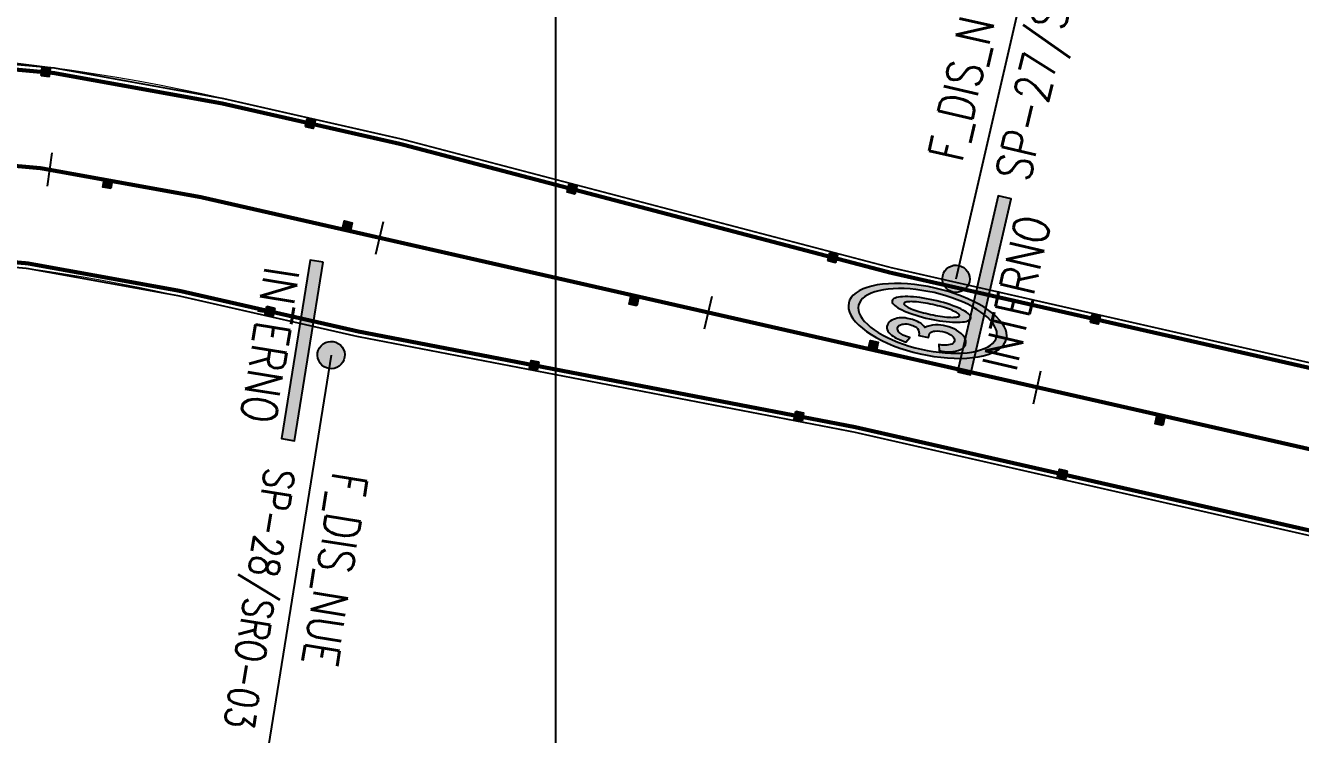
# Model space of a CAD drawing. Header units: metres. Extents: x 5050567 to 5051779, y 2427177 to 2427777.
# Drawn here: x 5051584.27 to 5051622.09, y 2427657.09 to 2427678.12 of the extents above; entities that cross this region are included whole.
import ezdxf
from ezdxf.enums import TextEntityAlignment as Align

# ---------------------------------------------------------------- set-up
doc = ezdxf.new("R2010")
doc.units = ezdxf.units.M
for name, color, linetype in [('C-ROAD-EJE PROYECTADO', 1, 'Continuous'), ('CVD-ALI-STA-MIN-CD', 7, 'Continuous'), ('GEN-COORD-IMPAR', 8, 'Continuous'), ('SEN_BASE_SEN', 7, 'Continuous'), ('Sen_Horizontal', 250, 'Continuous'), ('TACHAS', 7, 'Continuous')]:
    doc.layers.add(name, color=color, linetype=linetype)
doc.layers.add('SEN_BASE_DEM', color=7, linetype='Continuous', lineweight=13, true_color=0xffffff)
doc.styles.add('TEXTO_ACCION_FASE', font='romans.shx', dxfattribs={"width": 0.8})
doc.styles.add('TEXTO_SI-26', font='ARIALNB.TTF', dxfattribs={"width": 1.3, "height": 1})

# ---------------------------------------------------------------- blocks, each defined once
blk = doc.blocks.new('THA')
at = {"layer": 'TACHAS'}
h = blk.add_hatch(color=50, dxfattribs=at)
h.paths.add_polyline_path([(-0.1179750001450657, 0.1069721472224501), (-0.1179750001450657, -0.1289778528960142), (0.1179749999733985, -0.1289778528960142), (0.1179750000898139, 0.1069721472224501), (0.0363000000667171, 0.0959692944081781), (0.0362999999503018, -0.095969294453198), (-0.0363000001219689, -0.095969294453198), (-0.0363000000055536, 0.0959692944081781)])
h.paths.add_polyline_path([(-0.0417450000226154, 0.0912086318487582), (-0.0417450001390307, -0.0073574902714881), (-0.1125300001280038, -0.0073574902714881), (-0.1125300001280038, 0.1007444374038187)], flags=16)
h.paths.add_polyline_path([(0.041745000083779, 0.0912086318487582), (0.112530000072752, 0.1007444374038187), (0.112530000072752, -0.0073328970690909), (0.0417450000837789, 0.0022029087188002)], flags=16)
h.paths.add_polyline_path([(-0.0417450001390307, -0.01280249028855), (-0.0417450001390307, -0.092297000833014), (-0.1125300001280038, -0.1209044179638568), (-0.1125300001280038, -0.01280249028855)], flags=16)
h.paths.add_polyline_path([(0.0417450000837789, -0.003291277703056), (0.112530000072752, -0.0128270832581166), (0.1125299999563367, -0.1209044179638568), (0.0417449999673636, -0.092297000833014)], flags=16)
for color, points in [(50, [(0.0363000000667171, 0.0959692944081781), (0.1179750000898139, 0.1069721472224501), (-0.1179750001450657, 0.1069721472224501), (-0.0363000000055536, 0.0959692944081781)]), (40, [(-0.1125300001280038, -0.0073574902714881), (-0.0417450001390307, -0.0073574902714881), (-0.0417450000226154, 0.0912086318487582), (-0.1125300001280038, 0.1007444374038187)]), (40, [(0.0417450000837789, 0.0912086318487582), (0.0417450000837789, 0.0035160884501693), (0.0438265085687772, 0.0019224981704936), (0.112530000072752, -0.0073328970690909), (0.112530000072752, 0.1007444374038187)]), (40, [(-0.0417450001390307, -0.01280249028855), (-0.1125300001280038, -0.01280249028855), (-0.1125300001280038, -0.1209044179638568), (-0.0417450001390307, -0.092297000833014)]), (40, [(0.0417450000837789, -0.003291277703056), (0.0417449999673636, -0.092297000833014), (0.1125299999563367, -0.1209044179638568), (0.112530000072752, -0.0128270832581166)])]:
    blk.add_hatch(color=color, dxfattribs=at).paths.add_polyline_path(points)
blk.add_hatch(color=50, dxfattribs=at).paths.add_polyline_path([(-0.0363000000055536, 0.0959692944081781), (-0.0363000001219689, -0.095969294453198), (0.0362999999503018, -0.095969294453198), (0.0363000000667171, 0.0959692944081781)], flags=17)
at = {"layer": 'TACHAS', "color": 7, "lineweight": 0, "ltscale": 10}
blk.add_line((0.0417450000837789, 0.0035160884501693), (0.0438265088320122, 0.0019224979689625), dxfattribs=at)
at = {"layer": 'TACHAS', "color": 18, "lineweight": 0, "true_color": 0x000000, "const_width": 0.0004}
for points in [[(-0.1179750001450657, -0.1289778528960142), (0.1179749999733985, -0.1289778528960142), (0.1179750000898139, 0.1069721472224501), (-0.1179750001450657, 0.1069721472224501)], [(0.0363000000667171, 0.0959692944081781), (-0.0363000000055536, 0.0959692944081781), (-0.0363000001219689, -0.095969294453198), (0.0362999999503018, -0.095969294453198)], [(0.0417449999673636, -0.092297000833014), (0.1125299999563367, -0.1209044179638568), (0.112530000072752, -0.0128270832581166), (0.0417450000837789, -0.003291277703056)]]:
    blk.add_lwpolyline(points, close=True, dxfattribs=at)
for points in [[(-0.1179750001450657, 0.1069721472224501), (-0.0363000000055536, 0.0959692944081781)], [(-0.0417450000226154, 0.0912086318487582), (-0.0417450001390307, -0.0073574902714881), (-0.1125300001280038, -0.0073574902714881)], [(0.1179750000898139, 0.1069721472224501), (0.0363000000667171, 0.0959692944081781)], [(0.112530000072752, -0.0073328970690909), (0.112530000072752, 0.1007444374038187), (0.0417450000837789, 0.0912086318487582), (0.0417450000837789, 0.0022029087188002), (0.112530000072752, -0.0073328970690909)], [(-0.1179750001450657, -0.1289778528960142), (-0.0363000001219689, -0.095969294453198)], [(-0.1125300001280038, -0.1209044179638568), (-0.1125300001280038, -0.01280249028855), (-0.0417450001390307, -0.01280249028855), (-0.0417450001390307, -0.092297000833014)], [(-0.1125300001280038, -0.1209044179638568), (-0.0417450001390307, -0.092297000833014)], [(0.1179749999733985, -0.1289778528960142), (0.0362999999503018, -0.095969294453198)]]:
    blk.add_lwpolyline(points, dxfattribs=at)
at = {"layer": 'TACHAS', "color": 7, "true_color": 0xffffff}
blk.add_lwpolyline([(0.1179749999733985, -0.1289778528960142), (-0.1179750001450657, -0.1289778528960142), (-0.1179750001450657, 0.1069721472224501), (0.1179750000898139, 0.1069721472224501)], close=True, dxfattribs=at)
at = {"layer": 'TACHAS', "color": 18, "lineweight": 0, "true_color": 0x000000}
blk.add_lwpolyline([(-0.1125300001280038, 0.1007444374038187, 0.0004, 0.0004, 0), (-0.0417450000226154, 0.0912086318487582, 0.0001815000000002, 0.0001815000000002, 0)], format="xyseb", dxfattribs=at)
blk = doc.blocks.new('th-')
at = {"layer": 'TACHAS', "true_color": 0xffffff}
h = blk.add_hatch(color=7, dxfattribs=at)
h.dxf.hatch_style = 1
h.paths.add_polyline_path([(0, -0.1179750000592321), (-0.2359500001184642, -0.1179750000592321), (-0.2359500001184642, 0.1179750000592321), (1.164153e-10, 0.1179750000592321)])
at = {"layer": 'TACHAS'}
for points in [[(-0.0054449999006465, 0.1117472902406007), (-0.0762299998896197, 0.1022114846855402), (-0.0762299998896197, 0.0145189412869513), (-0.0741484914046214, 0.0129253510072757), (-0.0054449999006465, 0.0036699557676911)], [(-0.0054449999006465, -0.0018242304213345), (-0.0762299998896197, 0.007711575133726), (-0.076230000006035, -0.081294147996232), (-0.0054450000170618, -0.1099015651270747)]]:
    blk.add_hatch(color=1, dxfattribs=at).paths.add_polyline_path(points)
at = {"layer": 'TACHAS', "color": 7, "lineweight": 0, "ltscale": 10}
blk.add_line((-0.0762299998896197, 0.0145189412869513), (-0.0741484911413863, 0.0129253508057445), dxfattribs=at)
at = {"layer": 'TACHAS', "color": 18, "lineweight": 5, "true_color": 0x000000, "const_width": 0.0004}
for points in [[(-0.2359500001184642, -0.1179750000592321), (0, -0.1179750000592321), (1.164153e-10, 0.1179750000592321), (-0.2359500001184642, 0.1179750000592321)], [(-0.0816749999066815, 0.1069721472449601), (-0.1542749999789521, 0.1069721472449601), (-0.1542750000953674, -0.084966441616416), (-0.0816750000230968, -0.084966441616416)], [(-0.076230000006035, -0.0812941479962319), (-0.0054450000170618, -0.1099015651270747), (-0.0054449999006465, -0.0018242304213345), (-0.0762299998896197, 0.007711575133726)]]:
    blk.add_lwpolyline(points, close=True, dxfattribs=at)
at = {"layer": 'TACHAS', "color": 18, "lineweight": 5, "true_color": 0x000000}
for points, const_width in [([(-0.2359500001184642, 0.1179750000592321), (-0.1542749999789521, 0.1069721472449601)], 0.0004), ([(-0.1597199999960139, 0.1022114846855402), (-0.1597200001124293, 0.0036453625652939), (-0.2305050001014024, 0.0036453625652939)], 0.0004), ([(-0.2305050001014024, 0.1117472902406007), (-0.2305050001014024, 0.0036453625652939)], 0.0001815000000002), ([(1.164153e-10, 0.1179750000592321), (-0.0816749999066815, 0.1069721472449601)], 0.0004), ([(-0.0054449999006465, 0.0036699557676911), (-0.0054449999006465, 0.1117472902406007), (-0.0762299998896197, 0.1022114846855402), (-0.0762299998896197, 0.0132057615555823), (-0.0054449999006465, 0.0036699557676911)], 0.0004), ([(-0.2305050001014024, -0.1099015651270747), (-0.2305050001014024, -0.0017996374517679), (-0.1597200001124293, -0.0017996374517679), (-0.1597200001124293, -0.0812941479962319)], 0.0004), ([(-0.2305050001014024, -0.1099015651270747), (-0.1597200001124293, -0.0812941479962319)], 0.0004), ([(0, -0.1179750000592321), (-0.0816750000230968, -0.084966441616416)], 0.0004)]:
    blk.add_lwpolyline(points, dxfattribs=dict(at, const_width=const_width))
at = {"layer": 'TACHAS', "color": 18, "lineweight": 30, "true_color": 0x000000}
blk.add_lwpolyline([(0, -0.1179750000592321), (-0.2359500001184642, -0.1179750000592321), (-0.2359500001184642, 0.1179750000592321), (1.164153e-10, 0.1179750000592321)], close=True, dxfattribs=at)
at = {"layer": 'TACHAS', "color": 18, "lineweight": 5, "true_color": 0x000000}
for points in [[(-0.2305050001014024, 0.1117472902406007, 0.0004, 0.0004, 0), (-0.1597199999960139, 0.1022114846855402, 0.0001815000000002, 0.0001815000000002, 0)], [(-0.2359500001184642, -0.1179750000592321, 0.0004, 0.0004, 0), (-0.1542750000953674, -0.084966441616416, 0.0001815000000002, 0.0001815000000002, 0)]]:
    blk.add_lwpolyline(points, format="xyseb", dxfattribs=at)
blk = doc.blocks.new('*U67')
at = {"layer": 'Sen_Horizontal', "true_color": 0xffffff}
h = blk.add_hatch(color=7, dxfattribs=at)
h.dxf.hatch_style = 1
edge = h.paths.add_edge_path()
edge.add_ellipse((115.883656545369, -301.3656557814461), major_axis=(0, 2.399999999999977), ratio=0.4166666666666706, start_angle=0, end_angle=360)
edge = h.paths.add_edge_path(flags=16)
edge.add_ellipse((115.883656545369, -301.3656557814461), major_axis=(0, 2.100000000000022), ratio=0.4095238095237982, start_angle=0, end_angle=360)
h = blk.add_hatch(color=7, dxfattribs=at)
h.dxf.hatch_style = 1
h.paths.add_polyline_path([(115.326610337275, -300.2787788766307, 0.1304380386444119), (115.1575215163289, -300.674321567046), (115.1279732190547, -300.8772935919123), (115.2906352200484, -300.963053523807, -0.0995941269411973), (115.3362002995551, -300.6846110499875, -0.1654808077083907), (115.4022238938219, -300.5753056284356, -0.4630844122529336), (115.5954655730358, -300.6080656970641, -0.1961243577228935), (115.6498161601242, -300.9721933483789, -0.1348249006920219), (115.5949495363675, -301.1274664689409, -0.2076344270771399), (115.4062794752777, -301.2062761468996), (115.4073190442964, -301.502590259829), (115.5294266861349, -301.5021618653961, -0.1827477430672564), (115.6386737794383, -301.6428261482924, -0.0908645176142355), (115.6741160207803, -301.9428069248915, -0.1173465916652009), (115.5911161708269, -302.2137570911007, -0.5701810641973557), (115.3736116560859, -302.214520169681, -0.1400714448931332), (115.2750029105032, -301.8431864243766), (115.1053847029019, -301.8971510685096, 0.1579208701800847), (115.273455374769, -302.5085577284006, 0.4620481308229889), (115.6383066087823, -302.5538918963518, 0.1968332482562908), (115.8502365984254, -301.9381679379568, 0.174043998760541), (115.6788814633101, -301.3246385188111, 0.0869028663002526), (115.7691164866139, -301.185064177475, 0.1048172244639099), (115.8225656771237, -300.7592872175171, 0.1854274815991196), (115.6664588524506, -300.3232482455256, 0.4379855150873656)])
h.paths.add_polyline_path([(116.1137581114091, -300.3173709290172), (116.0919503723572, -300.3657109925679), (116.071272685538, -300.4219340300576), (116.0518824206336, -300.485612150223), (116.0339271492686, -300.5562607241195), (116.0175435218995, -300.6333420734409), (116.0028562278231, -300.716269562576), (115.9899770462158, -300.8044120632595), (115.9790039954267, -300.8970987578393), (115.9700205869975, -300.9936242446038), (115.9630951900911, -301.0932539063151), (115.9582805111594, -301.1952295010896), (115.955613192816, -301.2987749330764), (115.9551135349646, -301.4031021590156), (115.9567853403028, -301.5074171857236), (115.9606158853827, -301.6109261128596), (115.9665760174431, -301.712841174988), (115.9746203762803, -301.8123867369479), (115.9846877394665, -301.9088051969057), (115.9967014882883, -302.0013627521617), (116.0105701908638, -302.089354983833), (116.026188297992, -302.1721122179051), (116.0434369464468, -302.2490046218568), (116.0621848635991, -302.319446998065), (116.0822893664787, -302.3829032375124), (116.1035974476791, -302.4388903999011), (116.1259469398365, -302.486982389119), (116.1491677498208, -302.5268131960899), (116.1730831532462, -302.5580796843219), (116.1975111394528, -302.5805438969603), (116.2222657967151, -302.594034867783), (116.2471587271442, -302.5984499223555), (116.2720004805088, -302.5937554594471), (116.296601996066, -302.5799872067546), (116.3207760414276, -302.5572499489949), (116.3443386375114, -302.5257167304287), (116.3671104587344, -302.4856275378893), (116.3889181977862, -302.4372874743386), (116.4095958846054, -302.3810644368489), (116.4289861495098, -302.3173863166835), (116.4469414208748, -302.246737742787), (116.4633250482439, -302.1696563934656), (116.4780123423203, -302.0867289043305), (116.4908915239276, -301.998586403647), (116.5018645747167, -301.9058997090672), (116.5108479831459, -301.8093742223027), (116.5177733800523, -301.7097445605914), (116.5225880589841, -301.6077689658169), (116.5252553773274, -301.5042235338301), (116.5257550351788, -301.3998963078909), (116.5240832298406, -301.2955812811829), (116.5202526847607, -301.1920723540469), (116.5142925527003, -301.0901572919185), (116.5062481938631, -300.9906117299586), (116.4961808306769, -300.8941932700009), (116.4841670818551, -300.8016357147448), (116.4702983792796, -300.7136434830735), (116.4546802721514, -300.6308862490014), (116.4374316236966, -300.5539938450497), (116.4186837065443, -300.4835514688415), (116.3985792036648, -300.4200952293941), (116.3772711224643, -300.3641080670054), (116.3549216303068, -300.3160160777875), (116.3317008203227, -300.2761852708167), (116.3077854168972, -300.2449187825846), (116.2833574306906, -300.2224545699462), (116.2586027734284, -300.2089635991235), (116.2337098429992, -300.204548544551), (116.2088680896346, -300.2092430074595), (116.1842665740774, -300.2230112601519), (116.1600925287158, -300.2457485179116), (116.136529932632, -300.2772817364778)])
h.paths.add_polyline_path([(116.2536937165496, -300.5696502777649), (116.2795050360498, -300.6013640982339), (116.2979614317959, -300.6435112139655), (116.3098122324642, -300.6773939957416), (116.3211350250611, -300.7168393449116), (116.3318436362984, -300.7615470585506), (116.3418565671785, -300.8111768839624), (116.3510976132512, -300.8653511082084), (116.3594964445761, -300.9236574327311), (116.3669891409755, -300.9856521111941), (116.3735186785055, -301.0508633266611), (116.379035363443, -301.1187947824069), (116.3834972104845, -301.1889294790349), (116.3868702622798, -301.2607336491555), (116.3891288478679, -301.3336608196774), (116.3902557780492, -301.4071559707982), (116.3902424762042, -301.4806597600405), (116.3890890435679, -301.5536127791852), (116.3868042584591, -301.6254598117066), (116.3834055094727, -301.6956540583044), (116.3789186631398, -301.7636612983779), (116.3733778670708, -301.8289639557662), (116.3668252900692, -301.8910650378157), (116.3593108012027, -301.9494919177942), (116.3508915902688, -302.0037999318661), (116.3416317325462, -302.0535757632522), (116.331601701144, -302.0984405878203), (116.3154954136911, -302.1579347982472), (116.291726014864, -302.2145333017355), (116.2600054520336, -302.254736811616), (116.2271748535938, -302.2469316864524), (116.2013635340936, -302.2152178659833), (116.1829071383475, -302.1730707502517), (116.1710563376792, -302.1391879684756), (116.1597335450823, -302.0997426193056), (116.149024933845, -302.0550349056666), (116.1390120029649, -302.0054050802548), (116.1297709568922, -301.9512308560088), (116.1213721255673, -301.8929245314862), (116.1138794291679, -301.8309298530231), (116.1073498916379, -301.7657186375561), (116.1018332067004, -301.6977871818103), (116.0973713596589, -301.6276524851824), (116.0939983078636, -301.5558483150618), (116.0917397222755, -301.4829211445399), (116.0906127920942, -301.4094259934191), (116.0906260939392, -301.3359222041767), (116.0917795265756, -301.2629691850321), (116.0940643116843, -301.1911221525106), (116.0974630606707, -301.1209279059128), (116.1019499070036, -301.0529206658393), (116.1074907030726, -300.987618008451), (116.1140432800742, -300.9255169264016), (116.1215577689407, -300.8670900464231), (116.1299769798746, -300.8127820323512), (116.1392368375972, -300.763006200965), (116.1492668689994, -300.7181413763969), (116.1653731564523, -300.65864716597), (116.1891425552794, -300.6020486624817), (116.2208631181098, -300.5618451526013)], flags=16)
at = {"layer": 'Sen_Horizontal', "color": 18, "true_color": 0x000000}
for points in [[(115.883656545369, -298.9656557814461), (115.7965008026213, -298.9747885060259), (115.7100083677021, -299.0021171742169), (115.6248375002665, -299.0474337983524), (115.5416364020433, -299.1103934915599), (115.4610382836283, -299.1905170925581), (115.383656545369, -299.2871948123635), (115.3100801090179, -299.3996908751526), (115.2408689356825, -299.5271491179606), (115.1765497641825, -299.6685995065984), (115.11761210225, -299.8229655181985), (115.06450450108, -299.9890723342036), (115.0176311415846, -300.1656557814461), (114.9773487583323, -300.3513719532684), (114.9439639245831, -300.5448074374645), (114.9177307190799, -300.7444900732), (114.8988487923568, -300.9489001550455), (114.8874618472772, -301.1564819988517), (114.883656545369, -301.3656557814461), (114.8874618472772, -301.5748295640405), (114.8988487923568, -301.7824114078467), (114.9177307190799, -301.9868214896921), (114.9439639245831, -302.1865041254277), (114.9773487583323, -302.3799396096237), (115.0176311415846, -302.5656557814461), (115.06450450108, -302.7422392286886), (115.11761210225, -302.9083460446937), (115.1765497641825, -303.0627120562938), (115.2408689356825, -303.2041624449316), (115.3100801090179, -303.3316206877397), (115.383656545369, -303.4441167505288), (115.4610382836283, -303.5407944703341), (115.5416364020433, -303.6209180713322), (115.6248375002665, -303.6838777645398), (115.7100083677021, -303.7291943886753), (115.7965008026213, -303.7565230568663), (115.883656545369, -303.7656557814461), (115.9708122881166, -303.7565230568663), (116.0573047230359, -303.7291943886753), (116.1424755904715, -303.6838777645398), (116.2256766886947, -303.6209180713322), (116.3062748071097, -303.5407944703341), (116.383656545369, -303.4441167505288), (116.45723298172, -303.3316206877397), (116.5264441550555, -303.2041624449316), (116.5907633265556, -303.0627120562938), (116.649700988488, -302.9083460446937), (116.702808589658, -302.7422392286886), (116.7496819491534, -302.5656557814461), (116.7899643324056, -302.3799396096237), (116.8233491661549, -302.1865041254277), (116.8495823716581, -301.9868214896921), (116.8684642983812, -301.7824114078467), (116.8798512434607, -301.5748295640405), (116.883656545369, -301.3656557814461), (116.8798512434607, -301.1564819988517), (116.8684642983812, -300.9489001550455), (116.8495823716581, -300.7444900732), (116.8233491661549, -300.5448074374645), (116.7899643324056, -300.3513719532684), (116.7496819491534, -300.1656557814461), (116.702808589658, -299.9890723342036), (116.649700988488, -299.8229655181985), (116.5907633265556, -299.6685995065984), (116.5264441550555, -299.5271491179606), (116.45723298172, -299.3996908751526), (116.383656545369, -299.2871948123635), (116.3062748071097, -299.1905170925581), (116.2256766886947, -299.1103934915599), (116.1424755904715, -299.0474337983524), (116.0573047230359, -299.0021171742169), (115.9708122881166, -298.9747885060259), (115.883656545369, -298.9656557814461)], [(115.883656545369, -299.2656557814461), (115.808702606606, -299.2736469154534), (115.7343191125754, -299.2975595001204), (115.6610721665808, -299.337211546239), (115.5895192221089, -299.3923012777957), (115.520204840272, -299.4624094286691), (115.453656545369, -299.5470024334987), (115.3903808101071, -299.6454364884392), (115.3308592010386, -299.7569624508962), (115.2755447135486, -299.8807315409544), (115.2248583242867, -300.0158018011044), (115.1791857872805, -300.1611452651089), (115.1388746981144, -300.3156557814461), (115.1042318485175, -300.4781574317906), (115.0755208914931, -300.6474134804622), (115.0529603347604, -300.8221357867308), (115.0367218777785, -301.0009946083455), (115.0269291050101, -301.182628721676), (115.023656545369, -301.3656557814461), (115.0269291050101, -301.5486828412162), (115.0367218777785, -301.7303169545467), (115.0529603347604, -301.9091757761614), (115.0755208914931, -302.08389808243), (115.1042318485175, -302.2531541311015), (115.1388746981144, -302.4156557814461), (115.1791857872805, -302.5701662977833), (115.2248583242867, -302.7155097617878), (115.2755447135486, -302.8505800219378), (115.3308592010386, -302.974349111996), (115.3903808101071, -303.085875074453), (115.453656545369, -303.1843091293934), (115.520204840272, -303.2689021342231), (115.5895192221089, -303.3390102850966), (115.6610721665808, -303.3941000166532), (115.7343191125754, -303.4337520627718), (115.808702606606, -303.4576646474388), (115.883656545369, -303.4656557814461), (115.958610484132, -303.4576646474388), (116.0329939781626, -303.4337520627718), (116.1062409241572, -303.3941000166532), (116.1777938686291, -303.3390102850966), (116.247108250466, -303.2689021342231), (116.313656545369, -303.1843091293934), (116.3769322806309, -303.085875074453), (116.4364538896994, -302.974349111996), (116.4917683771894, -302.8505800219378), (116.5424547664513, -302.7155097617878), (116.5881273034575, -302.5701662977833), (116.6284383926236, -302.4156557814461), (116.6630812422205, -302.2531541311015), (116.6917921992449, -302.08389808243), (116.7143527559776, -301.9091757761614), (116.7305912129595, -301.7303169545467), (116.7403839857279, -301.5486828412162), (116.743656545369, -301.3656557814461), (116.7403839857279, -301.182628721676), (116.7305912129595, -301.0009946083455), (116.7143527559776, -300.8221357867308), (116.6917921992449, -300.6474134804622), (116.6630812422205, -300.4781574317906), (116.6284383926236, -300.3156557814461), (116.5881273034575, -300.1611452651089), (116.5424547664513, -300.0158018011044), (116.4917683771894, -299.8807315409544), (116.4364538896994, -299.7569624508962), (116.3769322806309, -299.6454364884392), (116.313656545369, -299.5470024334987), (116.247108250466, -299.4624094286691), (116.1777938686291, -299.3923012777957), (116.1062409241572, -299.337211546239), (116.0329939781626, -299.2975595001204), (115.958610484132, -299.2736469154534), (115.883656545369, -299.2656557814461)], [(116.2337098429992, -300.204548544551), (116.2088680896346, -300.2092430074595), (116.1842665740774, -300.2230112601519), (116.1600925287158, -300.2457485179116), (116.136529932632, -300.2772817364778), (116.1137581114091, -300.3173709290172), (116.0919503723572, -300.3657109925679), (116.071272685538, -300.4219340300576), (116.0518824206336, -300.485612150223), (116.0339271492686, -300.5562607241195), (116.0175435218995, -300.6333420734409), (116.0028562278231, -300.716269562576), (115.9899770462158, -300.8044120632595), (115.9790039954267, -300.8970987578393), (115.9700205869975, -300.9936242446038), (115.9630951900911, -301.0932539063151), (115.9582805111594, -301.1952295010896), (115.955613192816, -301.2987749330764), (115.9551135349646, -301.4031021590156), (115.9567853403028, -301.5074171857236), (115.9606158853827, -301.6109261128596), (115.9665760174431, -301.712841174988), (115.9746203762803, -301.8123867369479), (115.9846877394665, -301.9088051969057), (115.9967014882883, -302.0013627521617), (116.0105701908638, -302.089354983833), (116.026188297992, -302.1721122179051), (116.0434369464468, -302.2490046218568), (116.0621848635991, -302.319446998065), (116.0822893664787, -302.3829032375124), (116.1035974476791, -302.4388903999011), (116.1259469398365, -302.486982389119), (116.1491677498208, -302.5268131960899), (116.1730831532462, -302.5580796843219), (116.1975111394528, -302.5805438969603), (116.2222657967151, -302.594034867783), (116.2471587271442, -302.5984499223555), (116.2720004805088, -302.5937554594471), (116.296601996066, -302.5799872067546), (116.3207760414276, -302.5572499489949), (116.3443386375114, -302.5257167304287), (116.3671104587344, -302.4856275378893), (116.3889181977862, -302.4372874743386), (116.4095958846054, -302.3810644368489), (116.4289861495098, -302.3173863166835), (116.4469414208748, -302.246737742787), (116.4633250482439, -302.1696563934656), (116.4780123423203, -302.0867289043305), (116.4908915239276, -301.998586403647), (116.5018645747167, -301.9058997090672), (116.5108479831459, -301.8093742223027), (116.5177733800523, -301.7097445605914), (116.5225880589841, -301.6077689658169), (116.5252553773274, -301.5042235338301), (116.5257550351788, -301.3998963078909), (116.5240832298406, -301.2955812811829), (116.5202526847607, -301.1920723540469), (116.5142925527003, -301.0901572919185), (116.5062481938631, -300.9906117299586), (116.4961808306769, -300.8941932700009), (116.4841670818551, -300.8016357147448), (116.4702983792796, -300.7136434830735), (116.4546802721514, -300.6308862490014), (116.4374316236966, -300.5539938450497), (116.4186837065443, -300.4835514688415), (116.3985792036648, -300.4200952293941), (116.3772711224643, -300.3641080670054), (116.3549216303068, -300.3160160777875), (116.3317008203227, -300.2761852708167), (116.3077854168972, -300.2449187825846), (116.2833574306906, -300.2224545699462), (116.2586027734284, -300.2089635991235), (116.2337098429992, -300.204548544551)], [(116.2340455589764, -300.5649791375365), (116.221012066508, -300.5682871164617), (116.2081263888502, -300.5779880320126), (116.1954865937908, -300.5940080543645), (116.1831888778023, -300.6162252614739), (116.1713268339287, -300.6444705669797), (116.1599907394867, -300.678529007052), (116.1492668689994, -300.7181413763969), (116.1392368375972, -300.763006200965), (116.1299769798746, -300.8127820323512), (116.1215577689407, -300.8670900464231), (116.1140432800742, -300.9255169264016), (116.1074907030726, -300.987618008451), (116.1019499070036, -301.0529206658393), (116.0974630606707, -301.1209279059128), (116.0940643116843, -301.1911221525106), (116.0917795265756, -301.2629691850321), (116.0906260939392, -301.3359222041767), (116.0906127920942, -301.4094259934191), (116.0917397222755, -301.4829211445399), (116.0939983078636, -301.5558483150618), (116.0973713596589, -301.6276524851824), (116.1018332067004, -301.6977871818103), (116.1073498916379, -301.7657186375561), (116.1138794291679, -301.8309298530231), (116.1213721255673, -301.8929245314862), (116.1297709568922, -301.9512308560088), (116.1390120029649, -302.0054050802548), (116.149024933845, -302.0550349056666), (116.1597335450823, -302.0997426193056), (116.1710563376792, -302.1391879684756), (116.1829071383475, -302.1730707502517), (116.1951957553382, -302.2011330962055), (116.207828664856, -302.2231614349398), (116.2207097228314, -302.2389881174959), (116.2337408966353, -302.2484926932632), (116.246823011167, -302.2516028266807), (116.2598565036354, -302.2482948477555), (116.2727421812932, -302.2385939322046), (116.2853819763526, -302.2225739098527), (116.2976796923411, -302.2003567027433), (116.3095417362148, -302.1721113972375), (116.3208778306567, -302.1380529571652), (116.331601701144, -302.0984405878203), (116.3416317325462, -302.0535757632522), (116.3508915902688, -302.0037999318661), (116.3593108012027, -301.9494919177942), (116.3668252900692, -301.8910650378157), (116.3733778670708, -301.8289639557662), (116.3789186631398, -301.7636612983779), (116.3834055094727, -301.6956540583044), (116.3868042584591, -301.6254598117066), (116.3890890435679, -301.5536127791852), (116.3902424762042, -301.4806597600405), (116.3902557780492, -301.4071559707982), (116.3891288478679, -301.3336608196774), (116.3868702622798, -301.2607336491555), (116.3834972104845, -301.1889294790349), (116.379035363443, -301.1187947824069), (116.3735186785055, -301.0508633266611), (116.3669891409755, -300.9856521111941), (116.3594964445761, -300.9236574327311), (116.3510976132512, -300.8653511082084), (116.3418565671785, -300.8111768839624), (116.3318436362984, -300.7615470585506), (116.3211350250611, -300.7168393449116), (116.3098122324642, -300.6773939957416), (116.2979614317959, -300.6435112139655), (116.2856728148052, -300.6154488680118), (116.2730399052874, -300.5934205292774), (116.260158847312, -300.5775938467214), (116.2471276735081, -300.568089270954), (116.2340455589764, -300.5649791375365)]]:
    blk.add_lwpolyline(points, dxfattribs=at)
blk.add_lwpolyline([(115.3362002995551, -300.6846110499875, -0.1654808077086416), (115.402223893822, -300.5753056284355, -0.4630844122546547), (115.5954655730363, -300.6080656970649, -0.196124357722402), (115.6498161601242, -300.9721933483789, -0.1348249006920217), (115.5949495363675, -301.1274664689409, -0.2076344270771401), (115.4062794752777, -301.2062761468996), (115.4073190442964, -301.502590259829), (115.5294266861349, -301.5021618653961, -0.1827477430652803), (115.6386737794377, -301.6428261482906, -0.0908645176446051), (115.674116020774, -301.9428069249903, -0.1173465916211797), (115.5911161708305, -302.2137570910944, -0.5701810641827669), (115.3736116560925, -302.214520169692, -0.1400714448978133), (115.2750029105032, -301.8431864243766), (115.1053847029019, -301.8971510685096, 0.1579208701776621), (115.2734553747636, -302.5085577283924, 0.4620481308352107), (115.6383066087823, -302.5538918963518, 0.196833248256292), (115.8502365984254, -301.9381679379568, 0.1740439987605407), (115.6788814633101, -301.3246385188111, 0.086902866300253), (115.7691164866139, -301.185064177475, 0.1048172244639101), (115.8225656771237, -300.7592872175171, 0.185427481599119), (115.6664588524506, -300.3232482455256, 0.4379855150873645), (115.326610337275, -300.2787788766307, 0.130438038648252), (115.1575215163271, -300.6743215670586), (115.1279732190547, -300.8772935919123), (115.2906352200484, -300.963053523807, -0.0995941269411976)], format="xyb", close=True, dxfattribs=at)
blk = doc.blocks.new('*U92')
h = blk.add_hatch(color=7)
edge = h.paths.add_edge_path()
edge.add_ellipse((0, -3.6e-15), major_axis=(-0.3582761082145878, 0.3582761082145879), ratio=0.9999999999998589, start_angle=225, end_angle=225)
blk.add_hatch(color=7).paths.add_polyline_path([(3.35086463363666, -0.8333082079320242), (-3.350864633591697, -0.8333082079320242), (-3.350864633591697, -1.326414088390098), (3.35086463363666, -1.326414088390098)])
at = {"color": 7}
blk.add_lwpolyline([(0, -1.78e-14), (15.67054380403061, -1.460723134e-07)], dxfattribs=at)
blk.add_lwpolyline([(-3.350864633591697, -0.8333082079320313), (-3.350864633591697, -1.326414088390105), (3.35086463363666, -1.326414088390105), (3.35086463363666, -0.8333082079320313)], close=True, dxfattribs=at)
blk.add_ellipse((0, -1.07e-14), major_axis=(-0.3582761082145876, 0.3582761082145877), ratio=0.9999999999998589, start_param=3.926990816987312, end_param=10.2101761241669, dxfattribs=at)
at = {"style": 'TEXTO_ACCION_FASE', "width": 0.8}
blk.add_text('SP-27/SR-30', height=1.3, dxfattribs=at).set_placement((9.335271902015307, -1.200000073036151), align=Align.MIDDLE_CENTER)
for tag, p in [('FASE_ACCION', (7.835271902015307, 1.395888760286501)), ('INTERNO', (0, -2.300000000000007))]:
    blk.add_attdef(tag, text='', height=1.3, dxfattribs=at).set_placement(p, align=Align.MIDDLE_CENTER)
at = {"color": 18, "true_color": 0x000000, "style": 'TEXTO_SI-26'}
blk.add_attdef('VELOCIDAD', text='', height=4, dxfattribs=at).set_placement((21.63763268549546, -0.0010190120232654), align=Align.MIDDLE_CENTER)
blk = doc.blocks.new('*U100')
h = blk.add_hatch(color=7)
edge = h.paths.add_edge_path()
edge.add_ellipse((0, -3.6e-15), major_axis=(-0.3582761082145878, 0.3582761082145879), ratio=0.9999999999998589, start_angle=225, end_angle=225)
blk.add_hatch(color=7).paths.add_polyline_path([(3.35086463363666, -0.8333082079320242), (-3.350864633591697, -0.8333082079320242), (-3.350864633591697, -1.326414088390098), (3.35086463363666, -1.326414088390098)])
at = {"color": 7}
blk.add_lwpolyline([(0, -1.78e-14), (15.67054380403061, -1.460723134e-07)], dxfattribs=at)
blk.add_lwpolyline([(-3.350864633591697, -0.8333082079320313), (-3.350864633591697, -1.326414088390105), (3.35086463363666, -1.326414088390105), (3.35086463363666, -0.8333082079320313)], close=True, dxfattribs=at)
blk.add_ellipse((0, -1.07e-14), major_axis=(-0.3582761082145876, 0.3582761082145877), ratio=0.9999999999998589, start_param=3.926990816987312, end_param=10.2101761241669, dxfattribs=at)
at = {"style": 'TEXTO_ACCION_FASE', "width": 0.8}
blk.add_text('SP-28/SRO-03', height=1.1, dxfattribs=at).set_placement((9.335271902015307, -1.200000073036152), align=Align.MIDDLE_CENTER)
for tag, p in [('FASE_ACCION', (7.835271902015307, 1.395888760286501)), ('INTERNO', (0, -2.300000000000007))]:
    blk.add_attdef(tag, text='', height=1.3, dxfattribs=at).set_placement(p, align=Align.MIDDLE_CENTER)
blk = doc.blocks.new('AeccTickLine')
blk.add_line((0, -0.5), (0, 0.5))

msp = doc.modelspace()

# ---------------------------------------------------------------- linework, layer by layer
at = {"layer": 'C-ROAD-EJE PROYECTADO', "color": 30, "linetype": 'Continuous', "lineweight": -3, "const_width": 0.05, "flags": 128}
for points in [[(5051539.644967506, 2427664.775479093), (5051550.612609958, 2427670.640768962, -0.1805720104516305), (5051590.126700568, 2427675.959131911), (5051595.439493724, 2427674.751526816), (5051609.95557223, 2427670.939248653), (5051628.447437244, 2427666.736022636, 0.0651054478389778), (5051647.940816972, 2427664.908525024, 0.0098324327527046), (5051655.472348271, 2427664.955197457, 0.0098324327527046), (5051662.941571837, 2427665.636)], [(5051542.474459564, 2427659.48454584), (5051553.442102017, 2427665.349835709, -0.1805720104187047), (5051588.796814667, 2427670.108370978), (5051594.109607822, 2427668.900765883), (5051608.847333985, 2427666.063614541), (5051627.339198994, 2427661.860388525, 0.0662168138833134), (5051648.479586637, 2427659.925673688, 0.0142422892835916), (5051655.907711856, 2427660.524332535), (5051663.371767755, 2427661.850960826)]]:
    msp.add_lwpolyline(points, format="xyb", dxfattribs=at)
at = {"layer": 'GEN-COORD-IMPAR', "linetype": 'Continuous'}
msp.add_line((5051600, 2427579.853755855), (5051600, 2427752.367892944), dxfattribs=at)
at = {"layer": 'SEN_BASE_DEM'}
msp.add_lwpolyline([(5051542.474459564, 2427659.48454584), (5051553.442102017, 2427665.349835709, -0.1805720104192129), (5051588.796814667, 2427670.108370978), (5051594.109607822, 2427668.900765883), (5051608.847333985, 2427666.063614541), (5051627.339198994, 2427661.860388525, 0.0662168138834364), (5051648.479586637, 2427659.925673688, 0.0142422892835915), (5051655.907711856, 2427660.524332535), (5051663.371767755, 2427661.850960826), (5051662.941571837, 2427665.636, -0.0098324327526964), (5051655.472348271, 2427664.955197457, -0.0098324327527117), (5051647.940816972, 2427664.908525024, -0.0651054478388722), (5051628.447437244, 2427666.736022636), (5051609.95557223, 2427670.939248653), (5051595.439493724, 2427674.751526816), (5051590.126700568, 2427675.959131911, 0.1805720104525619), (5051550.612609958, 2427670.640768962), (5051539.644967506, 2427664.775479093, -0.1569194798230413)], format="xyb", dxfattribs=at)
at = {"layer": 'SEN_BASE_DEM', "const_width": 0.12, "flags": 128}
for points in [[(5051662.958122186, 2427665.486915843, -0.0098368909976476), (5051655.479629286, 2427664.805335651, -0.0098319793167542), (5051647.942547615, 2427664.758488148, -0.065092991832175), (5051628.414190097, 2427666.589753612), (5051609.919887942, 2427670.793533594), (5051595.403809436, 2427674.605811758), (5051590.09345342, 2427675.812862888, 0.1805720104511951), (5051550.683347259, 2427670.50849563), (5051539.715704808, 2427664.643205762, -0.1569194798220762)], [(5051542.403722263, 2427659.616819171), (5051553.371364716, 2427665.48210904, -0.180572010419285), (5051588.830061815, 2427670.254640002), (5051594.140417829, 2427669.047588872), (5051608.878143991, 2427666.210437529), (5051627.372446142, 2427662.006657549, 0.0662142456089985), (5051648.472620606, 2427660.075514107, 0.014231101389101), (5051655.886413363, 2427660.672897859), (5051663.345518797, 2427661.998646276)]]:
    msp.add_lwpolyline(points, format="xyb", dxfattribs=at)
at = {"layer": 'SEN_BASE_DEM', "color": 40, "linetype": 'Continuous', "const_width": 0.12, "flags": 128}
msp.add_lwpolyline([(5051541.059713535, 2427662.130012466), (5051552.027355988, 2427667.995302335, -0.1805720103970944), (5051589.461757617, 2427673.033751445), (5051627.893318119, 2427664.298205581, 0.0148621481058329), (5051632.442512958, 2427663.405452017)], format="xyb", dxfattribs=at)

# ---------------------------------------------------------------- block references
at = {"xscale": 0.8, "yscale": 0.8, "zscale": 0.8, "rotation": 260.8922045151749}
msp.add_blockref('*U100', (5051593.33541265, 2427668.348489768), dxfattribs=at).add_auto_attribs({'INTERNO': 'INTERNO', 'FASE_ACCION': 'F_DIS_NUE'})
at = {"layer": 'CVD-ALI-STA-MIN-CD', "color": 7, "linetype": 'Continuous', "lineweight": -3}
for p, rotation in [((5051584.986042506, 2427673.854478582), 352.0236672866929), ((5051594.774550772, 2427671.826146351), 347.1941741341707), ((5051604.525818993, 2427669.609669848), 347.1941741341707), ((5051614.277087215, 2427667.393193346), 347.1941741341707)]:
    msp.add_blockref('AeccTickLine', p, dxfattribs=dict(at, rotation=rotation))
at = {"layer": 'SEN_BASE_DEM'}
for name, p, rotation in [('th-', (5051584.752353781, 2427676.761485643), 172.6634743143927), ('th-', (5051592.602701172, 2427675.242507469), 167.1941741357728), ('THA', (5051586.701739032, 2427673.433643025), 350.1533809301364), ('th-', (5051600.363078515, 2427673.303386092), 165.2850216997108), ('THA', (5051593.819839037, 2427672.196979768), 347.1941741351309), ('th-', (5051608.100689572, 2427671.271299694), 165.2850216997108), ('THA', (5051602.318478376, 2427669.957575221), 347.1941741341707), ('th-', (5051591.635142028, 2427669.617041462), 347.194174133601), ('th-', (5051615.886797276, 2427669.437247004), 167.1941741350531), ('THA', (5051609.421868191, 2427668.650617365), 347.1941741351309), ('th-', (5051599.473318992, 2427668.02095508), 349.1033265677045), ('th-', (5051607.32907651, 2427666.508647635), 349.1033265677045), ('THA', (5051617.92050753, 2427666.411212818), 347.1941741341707), ('th-', (5051615.140885783, 2427664.78690782), 347.1941741353023)]:
    msp.add_blockref(name, p, dxfattribs=dict(at, rotation=rotation))
at = {"layer": 'SEN_BASE_SEN'}
ref = msp.add_blockref('*U92', (5051611.872500093, 2427670.609655021), dxfattribs=dict(at, xscale=0.8, yscale=0.8, zscale=0.8, rotation=76.99881555358805))
ref.add_attrib('INTERNO', 'INTERNO', dxfattribs={"layer": '0', "height": 1.039999999999999, "rotation": 76.9988155443476, "style": 'TEXTO_ACCION_FASE', "width": 0.8}).set_placement((5051613.665332456, 2427670.195708019), align=Align.MIDDLE_CENTER)
ref.add_attrib('FASE_ACCION', 'F_DIS_NUE', dxfattribs={"layer": '0', "height": 1.039999999999999, "rotation": 76.9988155443476, "style": 'TEXTO_ACCION_FASE', "width": 0.8}).set_placement((5051612.194583909, 2427676.968417197), align=Align.MIDDLE_CENTER)
at = {"layer": 'Sen_Horizontal', "rotation": 77.18169805050373}
msp.add_blockref('*U67', (5051291.46312707, 2427623.226199451), dxfattribs=at)

doc.saveas('drawing.dxf')
